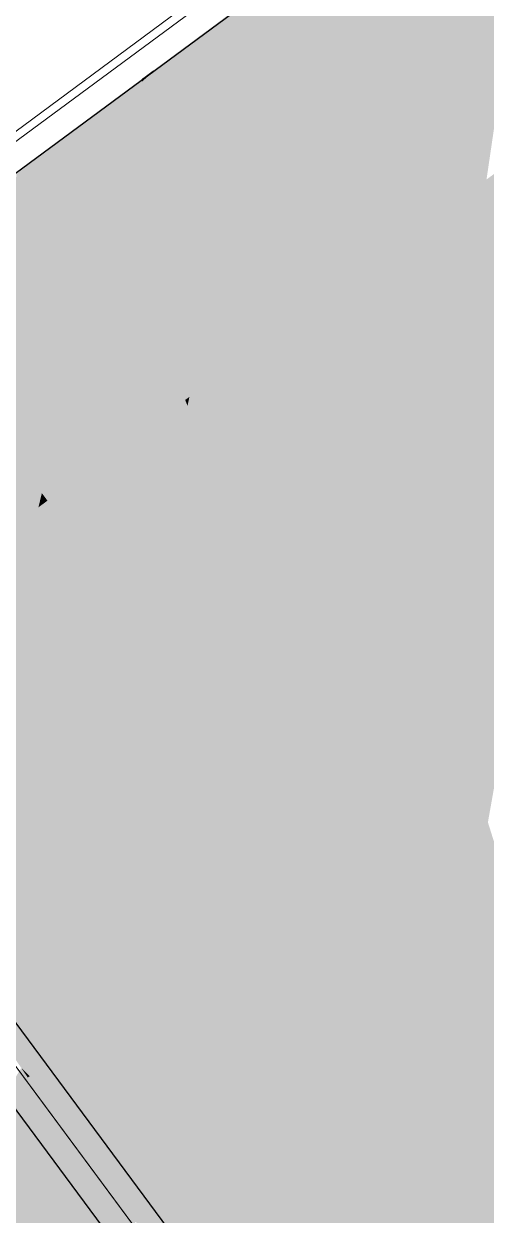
# Model space of a CAD drawing. Header units: millimetres. Extents: x 340454 to 342791, y 6993867 to 6995092.
# Drawn here: x 340772.38 to 340775.09, y 6994587.04 to 6994594.02 of the extents above; entities that cross this region are included whole.
import ezdxf

# ---------------------------------------------------------------- set-up
doc = ezdxf.new("R2010")
doc.units = ezdxf.units.MM
doc.header["$LTSCALE"] = 10
for name, color, linetype in [('A-MODELAGEM', 7, 'Continuous'), ('F-HZ-CORREDOR-FEAT', 2, 'Continuous'), ('URB-Quadras', 3, 'Continuous')]:
    doc.layers.add(name, color=color, linetype=linetype)

msp = doc.modelspace()

# ---------------------------------------------------------------- linework, layer by layer
at = {"lineweight": 20}
msp.add_lwpolyline([(340804.4536, 6994595.5903, -0.006606), (340796.9114, 6994606.3729, 0.436053), (340791.2693, 6994607.2952), (340769.737, 6994591.4125), (340780.2367, 6994577.2322), (340804.4536, 6994595.5903, -0.007581)], format="xyb", close=True, dxfattribs=at)
msp.add_lwpolyline([(340782.2703, 6994557.1014), (340785.611, 6994569.974), (340769.737, 6994591.4125), (340755.7423, 6994581.1048), (340753.6414, 6994579.5354), (340782.2703, 6994557.1014)], close=True, dxfattribs=at)
at = {"layer": 'A-MODELAGEM', "color": 11, "linetype": 'Continuous', "lineweight": -3}
for points in [[(340774.4433, 6994593.6629), (340774.6809, 6994594.863), (340773.9475, 6994594.3318)], [(340774.4433, 6994593.6629), (340774.6815, 6994594.8587), (340774.6809, 6994594.863)], [(340774.541, 6994593.531), (340774.6815, 6994594.8587), (340774.4433, 6994593.6629)], [(340774.541, 6994593.531), (340774.7163, 6994594.6079), (340774.6815, 6994594.8587)], [(340774.5874, 6994593.4685), (340774.7163, 6994594.6079), (340774.541, 6994593.531)], [(340774.9404, 6994592.9922), (340774.7163, 6994594.6079), (340774.5874, 6994593.4685)], [(340775.0409, 6994593.0657), (340774.7163, 6994594.6079), (340774.9404, 6994592.9922)], [(340775.0409, 6994593.0657), (340775.2595, 6994594.241), (340774.7163, 6994594.6079)], [(340773.912, 6994594.0139), (340773.9475, 6994594.3318), (340773.8772, 6994594.2676)], [(340774.4433, 6994593.6629), (340773.9475, 6994594.3318), (340773.912, 6994594.0139)], [(340773.8757, 6994594.2789), (340773.8747, 6994594.2864), (340773.1395, 6994593.7426)], [(340773.8757, 6994594.2789), (340773.1395, 6994593.7426), (340773.1427, 6994593.7382)], [(340773.8766, 6994594.2719), (340773.8757, 6994594.2789), (340773.1427, 6994593.7382)], [(340773.6224, 6994593.0911), (340773.8766, 6994594.2719), (340773.1427, 6994593.7382)], [(340773.6224, 6994593.0911), (340773.8772, 6994594.2676), (340773.8766, 6994594.2719)], [(340773.7401, 6994592.9323), (340773.8772, 6994594.2676), (340773.6224, 6994593.0911)], [(340773.7401, 6994592.9323), (340773.912, 6994594.0139), (340773.8772, 6994594.2676)], [(340775.092, 6994593.1031), (340775.2595, 6994594.241), (340775.0409, 6994593.0657)], [(340773.7848, 6994592.872), (340773.912, 6994594.0139), (340773.7401, 6994592.9323)], [(340774.1331, 6994592.402), (340773.912, 6994594.0139), (340773.7848, 6994592.872)], [(340774.204, 6994592.4538), (340773.912, 6994594.0139), (340774.1331, 6994592.402)], [(340774.204, 6994592.4538), (340774.4433, 6994593.6629), (340773.912, 6994594.0139)], [(340773.0717, 6994593.6859), (340773.0709, 6994593.6918), (340772.3356, 6994593.1479)], [(340773.1427, 6994593.7382), (340773.1395, 6994593.7426), (340773.0709, 6994593.6918)], [(340773.1427, 6994593.7382), (340773.0709, 6994593.6918), (340773.074, 6994593.6876)], [(340773.074, 6994593.6876), (340773.0709, 6994593.6918), (340773.0717, 6994593.6859)], [(340773.0724, 6994593.6808), (340773.074, 6994593.6876), (340773.0717, 6994593.6859)], [(340773.073, 6994593.6766), (340773.074, 6994593.6876), (340773.0724, 6994593.6808)], [(340773.1079, 6994593.4188), (340773.1427, 6994593.7382), (340773.073, 6994593.6766)], [(340773.073, 6994593.6766), (340773.1427, 6994593.7382), (340773.074, 6994593.6876)], [(340773.6224, 6994593.0911), (340773.1427, 6994593.7382), (340773.1079, 6994593.4188)], [(340773.0717, 6994593.6859), (340772.3356, 6994593.1479), (340772.338, 6994593.1446)], [(340773.0724, 6994593.6808), (340773.0717, 6994593.6859), (340772.338, 6994593.1446)], [(340772.793, 6994592.5307), (340773.0724, 6994593.6808), (340772.338, 6994593.1446)], [(340772.793, 6994592.5307), (340773.073, 6994593.6766), (340773.0724, 6994593.6808)], [(340772.9411, 6994592.3309), (340773.073, 6994593.6766), (340772.793, 6994592.5307)], [(340772.9411, 6994592.3309), (340773.1079, 6994593.4188), (340773.073, 6994593.6766)], [(340774.204, 6994592.4538), (340774.541, 6994593.531), (340774.4433, 6994593.6629)], [(340774.4458, 6994592.6306), (340774.541, 6994593.531), (340774.204, 6994592.4538)], [(340774.4458, 6994592.6306), (340774.5874, 6994593.4685), (340774.541, 6994593.531)], [(340772.9832, 6994592.2741), (340773.1079, 6994593.4188), (340772.9411, 6994592.3309)], [(340773.3259, 6994591.8118), (340773.1079, 6994593.4188), (340772.9832, 6994592.2741)], [(340773.3508, 6994591.83), (340773.1079, 6994593.4188), (340773.3259, 6994591.8118)], [(340773.3508, 6994591.83), (340773.6224, 6994593.0911), (340773.1079, 6994593.4188)], [(340774.4969, 6994592.668), (340774.5874, 6994593.4685), (340774.4458, 6994592.6306)], [(340774.9404, 6994592.9922), (340774.5874, 6994593.4685), (340774.4969, 6994592.668)], [(340775.298, 6994593.2537), (340775.0132, 6994592.6934), (340775.1634, 6994592.0765)], [(340775.298, 6994593.2537), (340775.092, 6994593.1031), (340775.0132, 6994592.6934)], [(340772.793, 6994592.5307), (340772.338, 6994593.1446), (340772.3041, 6994592.8215)], [(340773.6494, 6994592.0483), (340773.6224, 6994593.0911), (340773.3508, 6994591.83)], [(340773.6494, 6994592.0483), (340773.7401, 6994592.9323), (340773.6224, 6994593.0911)], [(340775.0409, 6994593.0657), (340774.9404, 6994592.9922), (340774.9896, 6994592.7902)], [(340775.092, 6994593.1031), (340774.9896, 6994592.7902), (340775.0132, 6994592.6934)], [(340775.092, 6994593.1031), (340775.0409, 6994593.0657), (340774.9896, 6994592.7902)], [(340774.9404, 6994592.9922), (340774.4969, 6994592.668), (340774.9896, 6994592.7902)], [(340773.6494, 6994592.0483), (340773.7848, 6994592.872), (340773.7401, 6994592.9323)], [(340773.6969, 6994592.083), (340773.7848, 6994592.872), (340773.6494, 6994592.0483)], [(340774.1331, 6994592.402), (340773.7848, 6994592.872), (340773.6969, 6994592.083)], [(340772.5031, 6994591.3372), (340772.3041, 6994592.8215), (340772.1838, 6994591.6733)], [(340772.5031, 6994591.3372), (340772.793, 6994592.5307), (340772.3041, 6994592.8215)], [(340774.9896, 6994592.7902), (340774.3787, 6994591.6237), (340774.6266, 6994590.8384)], [(340774.4969, 6994592.668), (340774.3787, 6994591.6237), (340774.9896, 6994592.7902)], [(340774.9896, 6994592.7902), (340774.6266, 6994590.8384), (340775.0132, 6994592.6934)], [(340774.4969, 6994592.668), (340774.3492, 6994591.7174), (340774.3787, 6994591.6237)], [(340774.4969, 6994592.668), (340774.4458, 6994592.6306), (340774.3492, 6994591.7174)], [(340775.0132, 6994592.6934), (340774.6266, 6994590.8384), (340774.645, 6994590.78)], [(340775.0132, 6994592.6934), (340774.645, 6994590.78), (340775.1634, 6994592.0765)], [(340774.4458, 6994592.6306), (340774.1704, 6994592.2841), (340774.3492, 6994591.7174)], [(340774.4458, 6994592.6306), (340774.204, 6994592.4538), (340774.1704, 6994592.2841)], [(340772.5031, 6994591.3372), (340772.9411, 6994592.3309), (340772.793, 6994592.5307)], [(340774.204, 6994592.4538), (340774.1331, 6994592.402), (340774.1704, 6994592.2841)], [(340774.1331, 6994592.402), (340773.6969, 6994592.083), (340774.1704, 6994592.2841)], [(340772.8566, 6994591.4687), (340772.9411, 6994592.3309), (340772.5031, 6994591.3372)], [(340772.8566, 6994591.4687), (340772.9832, 6994592.2741), (340772.9411, 6994592.3309)], [(340772.8988, 6994591.4996), (340772.9832, 6994592.2741), (340772.8566, 6994591.4687)], [(340773.3259, 6994591.8118), (340772.9832, 6994592.2741), (340772.8988, 6994591.4996)], [(340774.1704, 6994592.2841), (340773.5915, 6994591.138), (340773.8258, 6994590.5438)], [(340774.1704, 6994592.2841), (340773.6969, 6994592.083), (340773.5915, 6994591.138)], [(340774.1704, 6994592.2841), (340773.8258, 6994590.5438), (340774.3492, 6994591.7174)], [(340773.6969, 6994592.083), (340773.5633, 6994591.2097), (340773.5915, 6994591.138)], [(340773.6969, 6994592.083), (340773.6494, 6994592.0483), (340773.5633, 6994591.2097)], [(340773.6494, 6994592.0483), (340773.3395, 6994591.7773), (340773.5633, 6994591.2097)], [(340773.6494, 6994592.0483), (340773.3508, 6994591.83), (340773.3395, 6994591.7773)], [(340775.1634, 6994592.0765), (340774.645, 6994590.78), (340774.9168, 6994589.9187)], [(340775.1634, 6994592.0765), (340774.9168, 6994589.9187), (340775.4079, 6994591.0729)], [(340773.3259, 6994591.8118), (340772.8988, 6994591.4996), (340773.3395, 6994591.7773)], [(340773.3508, 6994591.83), (340773.3259, 6994591.8118), (340773.3395, 6994591.7773)], [(340773.3395, 6994591.7773), (340772.8039, 6994590.6281), (340773.0029, 6994590.2143)], [(340773.3395, 6994591.7773), (340772.8988, 6994591.4996), (340772.8039, 6994590.6281)], [(340773.3395, 6994591.7773), (340773.0029, 6994590.2143), (340773.5633, 6994591.2097)], [(340772.4656, 6994591.1828), (340772.1838, 6994591.6733), (340772.1048, 6994590.919)], [(340772.4656, 6994591.1828), (340772.4858, 6994591.2659), (340772.1838, 6994591.6733)], [(340772.4858, 6994591.2659), (340772.5031, 6994591.3372), (340772.1838, 6994591.6733)], [(340774.3492, 6994591.7174), (340773.8258, 6994590.5438), (340774.1405, 6994589.7457)], [(340774.3492, 6994591.7174), (340774.1405, 6994589.7457), (340774.3787, 6994591.6237)], [(340774.3787, 6994591.6237), (340774.1405, 6994589.7457), (340774.1606, 6994589.6949)], [(340774.3787, 6994591.6237), (340774.1606, 6994589.6949), (340774.6266, 6994590.8384)], [(340772.8566, 6994591.4687), (340772.5031, 6994591.3372), (340772.5186, 6994591.2216)], [(340772.8566, 6994591.4687), (340772.5186, 6994591.2216), (340772.7793, 6994590.6794)], [(340772.8988, 6994591.4996), (340772.7793, 6994590.6794), (340772.8039, 6994590.6281)], [(340772.8988, 6994591.4996), (340772.8566, 6994591.4687), (340772.7793, 6994590.6794)], [(340772.5186, 6994591.2216), (340772.5031, 6994591.3372), (340772.4858, 6994591.2659)], [(340772.5186, 6994591.2216), (340772.4858, 6994591.2659), (340772.4656, 6994591.1828)], [(340772.4656, 6994591.1828), (340772.0187, 6994590.0978), (340772.1477, 6994589.874)], [(340772.4656, 6994591.1828), (340772.1048, 6994590.919), (340772.0187, 6994590.0978)], [(340772.4656, 6994591.1828), (340772.1477, 6994589.874), (340772.7793, 6994590.6794)], [(340772.5186, 6994591.2216), (340772.4656, 6994591.1828), (340772.7793, 6994590.6794)], [(340773.5633, 6994591.2097), (340773.0029, 6994590.2143), (340773.3804, 6994589.429)], [(340773.5633, 6994591.2097), (340773.3804, 6994589.429), (340773.5915, 6994591.138)], [(340773.5915, 6994591.138), (340773.3804, 6994589.429), (340773.3972, 6994589.3941)], [(340773.5915, 6994591.138), (340773.3972, 6994589.3941), (340773.8258, 6994590.5438)], [(340775.4079, 6994591.0729), (340774.9168, 6994589.9187), (340775.1002, 6994589.3375)], [(340774.6266, 6994590.8384), (340774.1606, 6994589.6949), (340774.3327, 6994589.2584)], [(340774.6266, 6994590.8384), (340774.3327, 6994589.2584), (340774.645, 6994590.78)], [(340774.645, 6994590.78), (340774.3327, 6994589.2584), (340774.3458, 6994589.2252)], [(340774.645, 6994590.78), (340774.3458, 6994589.2252), (340774.9168, 6994589.9187)], [(340772.7793, 6994590.6794), (340772.1477, 6994589.874), (340772.62, 6994589.0542)], [(340772.7793, 6994590.6794), (340772.62, 6994589.0542), (340772.8039, 6994590.6281)], [(340772.8039, 6994590.6281), (340772.62, 6994589.0542), (340772.6305, 6994589.036)], [(340772.8039, 6994590.6281), (340772.6305, 6994589.036), (340773.0029, 6994590.2143)], [(340773.8258, 6994590.5438), (340773.3972, 6994589.3941), (340773.5396, 6994589.0979)], [(340773.8258, 6994590.5438), (340773.5396, 6994589.0979), (340774.1405, 6994589.7457)], [(340773.0029, 6994590.2143), (340772.6305, 6994589.036), (340772.7169, 6994588.8861)], [(340773.0029, 6994590.2143), (340772.7169, 6994588.8861), (340773.3804, 6994589.429)], [(340774.9168, 6994589.9187), (340774.3458, 6994589.2252), (340774.727, 6994588.2583)], [(340774.9168, 6994589.9187), (340774.727, 6994588.2583), (340775.1002, 6994589.3375)], [(340772.1477, 6994589.874), (340771.8797, 6994588.7708), (340772.62, 6994589.0542)], [(340774.1405, 6994589.7457), (340773.5396, 6994589.0979), (340773.976, 6994588.1902)], [(340774.1405, 6994589.7457), (340773.976, 6994588.1902), (340774.1606, 6994589.6949)], [(340774.1606, 6994589.6949), (340773.976, 6994588.1902), (340773.9876, 6994588.166)], [(340774.1606, 6994589.6949), (340773.9876, 6994588.166), (340774.3327, 6994589.2584)], [(340773.3804, 6994589.429), (340772.7169, 6994588.8861), (340773.2328, 6994587.9907)], [(340773.3804, 6994589.429), (340773.2328, 6994587.9907), (340773.3972, 6994589.3941)], [(340773.3972, 6994589.3941), (340773.2328, 6994587.9907), (340773.2395, 6994587.979)], [(340773.3972, 6994589.3941), (340773.2395, 6994587.979), (340773.5396, 6994589.0979)], [(340775.1002, 6994589.3375), (340774.727, 6994588.2583), (340774.8524, 6994587.9402)], [(340775.1002, 6994589.3375), (340774.8524, 6994587.9402), (340775.1143, 6994589.2928)], [(340775.1143, 6994589.2928), (340774.8524, 6994587.9402), (340774.8623, 6994587.9152)], [(340775.1143, 6994589.2928), (340774.8623, 6994587.9152), (340775.4525, 6994588.221)], [(340774.3327, 6994589.2584), (340773.9876, 6994588.166), (340774.0899, 6994587.9533)], [(340774.3327, 6994589.2584), (340774.0899, 6994587.9533), (340774.3458, 6994589.2252)], [(340774.3458, 6994589.2252), (340774.0899, 6994587.9533), (340774.0978, 6994587.9368)], [(340774.3458, 6994589.2252), (340774.0978, 6994587.9368), (340774.727, 6994588.2583)], [(340773.5396, 6994589.0979), (340773.2395, 6994587.979), (340773.298, 6994587.8775)], [(340773.5396, 6994589.0979), (340773.298, 6994587.8775), (340773.976, 6994588.1902)], [(340772.62, 6994589.0542), (340771.8797, 6994588.7708), (340772.509, 6994587.9209)], [(340772.62, 6994589.0542), (340772.509, 6994587.9209), (340772.6305, 6994589.036)], [(340772.6305, 6994589.036), (340772.509, 6994587.9209), (340772.7169, 6994588.8861)], [(340772.7169, 6994588.8861), (340772.509, 6994587.9209), (340773.2328, 6994587.9907)], [(340771.8797, 6994588.7708), (340771.8779, 6994588.613), (340772.509, 6994587.9209)], [(340772.509, 6994587.9209), (340771.8779, 6994588.613), (340772.1378, 6994588.232)], [(340774.727, 6994588.2583), (340774.0978, 6994587.9368), (340774.5764, 6994586.9413)], [(340774.727, 6994588.2583), (340774.5764, 6994586.9413), (340774.8524, 6994587.9402)], [(340772.1378, 6994588.232), (340772.3654, 6994587.8983), (340772.4148, 6994587.8511)], [(340772.509, 6994587.9209), (340772.1378, 6994588.232), (340772.4148, 6994587.8511)], [(340773.976, 6994588.1902), (340773.298, 6994587.8775), (340773.8428, 6994586.9318)], [(340773.976, 6994588.1902), (340773.8428, 6994586.9318), (340773.9876, 6994588.166)], [(340775.4525, 6994588.221), (340774.8623, 6994587.9152), (340775.2918, 6994586.8259)], [(340773.9876, 6994588.166), (340773.8428, 6994586.9318), (340773.8472, 6994586.9243)], [(340773.9876, 6994588.166), (340773.8472, 6994586.9243), (340774.0899, 6994587.9533)], [(340772.509, 6994587.9209), (340773.1383, 6994587.071), (340773.2328, 6994587.9907)], [(340773.2328, 6994587.9907), (340773.1383, 6994587.071), (340773.2395, 6994587.979)], [(340773.2395, 6994587.979), (340773.1383, 6994587.071), (340773.298, 6994587.8775)], [(340772.2679, 6994587.7423), (340772.4033, 6994587.8426), (340772.3654, 6994587.8983)], [(340772.3654, 6994587.8983), (340772.4033, 6994587.8426), (340772.4148, 6994587.8511)], [(340772.509, 6994587.9209), (340772.4148, 6994587.8511), (340773.1383, 6994587.071)], [(340774.0899, 6994587.9533), (340773.8472, 6994586.9243), (340773.8859, 6994586.857)], [(340774.0899, 6994587.9533), (340773.8859, 6994586.857), (340774.0978, 6994587.9368)], [(340774.0978, 6994587.9368), (340773.8859, 6994586.857), (340773.889, 6994586.8517)], [(340774.0978, 6994587.9368), (340773.889, 6994586.8517), (340774.5764, 6994586.9413)], [(340774.8524, 6994587.9402), (340774.5764, 6994586.9413), (340774.6487, 6994586.791)], [(340774.8524, 6994587.9402), (340774.6487, 6994586.791), (340774.8623, 6994587.9152)], [(340774.8623, 6994587.9152), (340774.6487, 6994586.791), (340774.6544, 6994586.779)], [(340774.8623, 6994587.9152), (340774.6544, 6994586.779), (340775.2918, 6994586.8259)], [(340772.2679, 6994587.7423), (340772.8712, 6994587.1565), (340772.4033, 6994587.8426)], [(340772.4033, 6994587.8426), (340772.8712, 6994587.1565), (340772.4148, 6994587.8511)], [(340772.8712, 6994587.1565), (340773.0367, 6994586.9957), (340772.4148, 6994587.8511)], [(340773.1383, 6994587.071), (340772.4148, 6994587.8511), (340773.0367, 6994586.9957)], [(340773.298, 6994587.8775), (340773.1383, 6994587.071), (340773.8428, 6994586.9318)], [(340772.2679, 6994587.7423), (340772.0094, 6994587.0598), (340772.8972, 6994586.8924)], [(340772.2679, 6994587.7423), (340772.8972, 6994586.8924), (340772.8712, 6994587.1565)], [(340772.8972, 6994586.8924), (340772.9996, 6994586.9682), (340772.8712, 6994587.1565)], [(340772.8712, 6994587.1565), (340772.9996, 6994586.9682), (340773.0367, 6994586.9957)], [(340772.0094, 6994587.0598), (340772.0807, 6994586.9707), (340772.8972, 6994586.8924)], [(340773.1383, 6994587.071), (340773.0367, 6994586.9957), (340773.7676, 6994586.221)], [(340773.1383, 6994587.071), (340773.7676, 6994586.221), (340773.8428, 6994586.9318)]]:
    msp.add_solid(points, dxfattribs=at)
at = {"layer": 'F-HZ-CORREDOR-FEAT', "color": 2, "linetype": 'Continuous', "lineweight": -3}
for points in [[(340791.3598, 6994607.1756, 729.7156), (340769.947, 6994591.381, 730.8503), (340780.2669, 6994577.4434, 730.3587), (340804.2464, 6994595.6215, 727.8273)], [(340782.2591, 6994557.1101, 730.9668), (340785.5526, 6994569.8007, 730.4156), (340784.5605, 6994571.1407, 730.434), (340779.9002, 6994577.4346, 730.5207), (340769.6162, 6994591.3235, 730.7121), (340755.6103, 6994581.0019, 731.4454), (340753.6414, 6994579.5354, 731.5493), (340782.2591, 6994557.1101, 730.9668)]]:
    msp.add_polyline3d(points, dxfattribs=at)
at = {"layer": 'URB-Quadras', "color": 252, "lineweight": 0}
msp.add_lwpolyline([(340815.2411, 6994491.9257, 0.038213), (340872.813, 6994444.8145, 0.427498), (340879.8998, 6994446.2404), (340906.6702, 6994488.5375, 0.399537), (340905.3286, 6994495.2964, -0.090947), (340797.4532, 6994605.4907, 0.427165), (340790.3324, 6994606.7132), (340742.1055, 6994571.0018, 0.26508), (340740.1075, 6994566.4691, -0.172307), (340715.6107, 6994465.5763, -0.089172), (340715.6107, 6994465.5763, -2.016247), (340701.9174, 6994473.7042, 0.157194), (340704.2699, 6994475.6737, 0.197995), (340722.4662, 6994581.0288, 0.104869), (340721.6035, 6994582.9154), (340685.6056, 6994631.4815, 0.2535), (340684.7421, 6994631.8842, -0.18056), (340678.0121, 6994633.9449)], format="xyb", dxfattribs=at)

doc.saveas('drawing.dxf')
